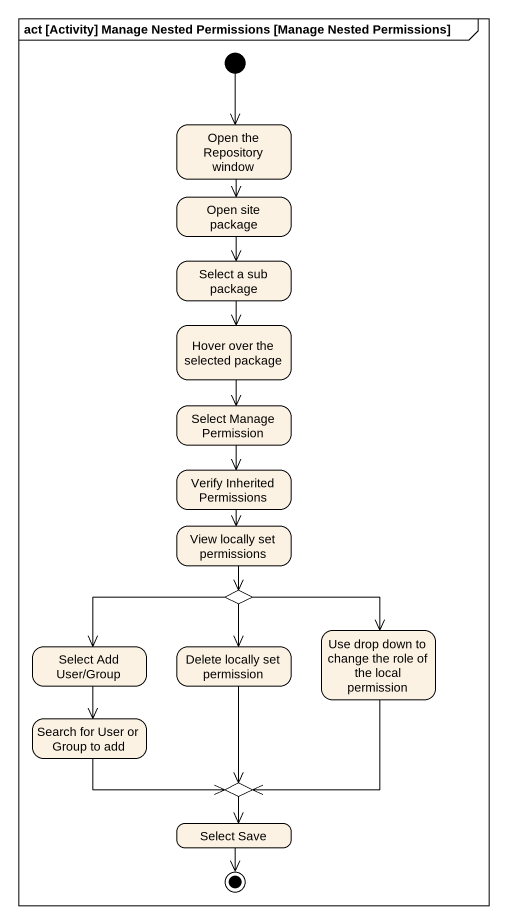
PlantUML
@startuml
mainframe act [Activity] Manage Nested Permissions [Manage Nested Permissions]
hide empty description
state "Open the Repository window" as Open_the_Repository_window
state "Open site package" as Open_site_package
state "Select a sub package" as Select_a_sub_package
state "Hover over the selected package" as Hover_over_the_selected
state "Select Manage Permission" as Select_Manage_Permission
state "Verify Inherited Permissions" as Verify_Inherited_Permissions
state "View locally set permissions" as View_locally_set_permissions
state choice1 <<choice>>
state "Select Add User/Group" as Select_Add_User_Group
state "Delete locally set permission" as Delete_locally_set
state "Use drop down to change the role of the local permission" as Use_drop_down_to_change_the
state "Search for User or Group to add" as Search_for_User_or_Group_to
state choice2 <<choice>>
state "Select Save" as Select_Save
[*] --> Open_the_Repository_window
Open_the_Repository_window --> Open_site_package
Open_site_package --> Select_a_sub_package
Select_a_sub_package --> Hover_over_the_selected
Hover_over_the_selected --> Select_Manage_Permission
Select_Manage_Permission --> Verify_Inherited_Permissions
Verify_Inherited_Permissions --> View_locally_set_permissions
View_locally_set_permissions --> choice1
choice1 -left-> Select_Add_User_Group
choice1 --> Delete_locally_set
choice1 -right-> Use_drop_down_to_change_the
Select_Add_User_Group --> Search_for_User_or_Group_to
Delete_locally_set --> choice2
Use_drop_down_to_change_the --> choice2
Search_for_User_or_Group_to -right-> choice2
choice2 --> Select_Save
Select_Save --> [*]
@enduml
